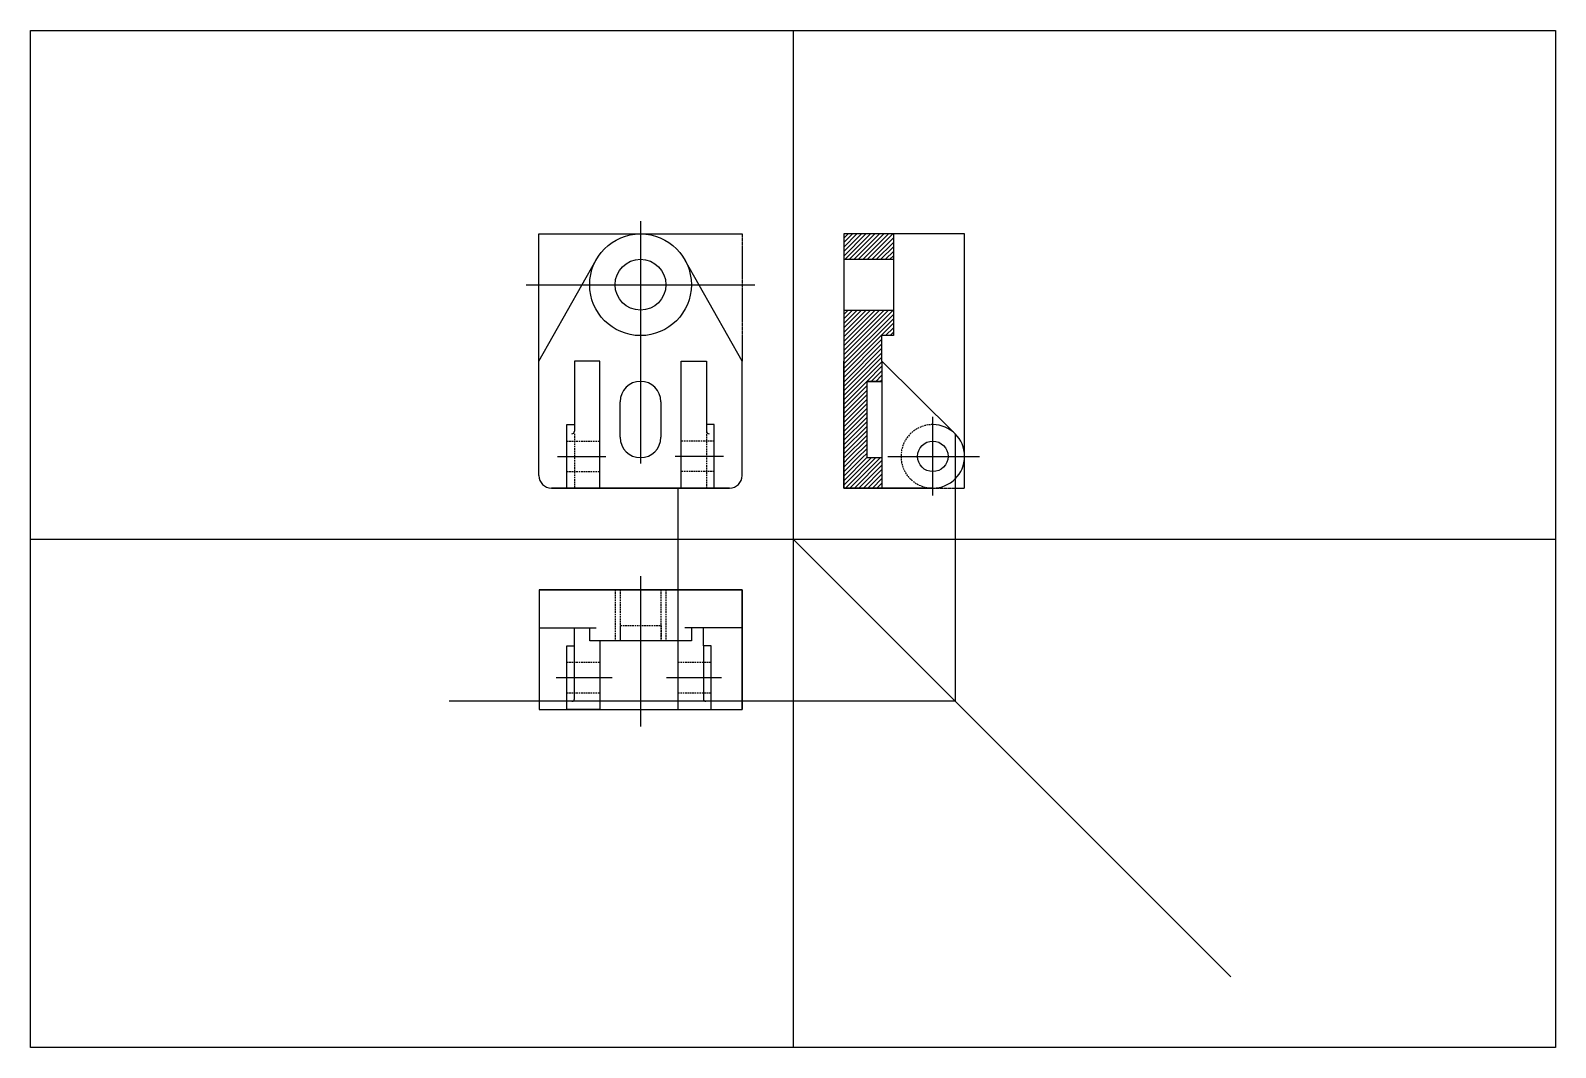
# Model space of a CAD drawing. Header units: millimetres. Extents: x 0 to 600, y 0 to 400.
import ezdxf

# ---------------------------------------------------------------- set-up
doc = ezdxf.new("R2010")
doc.units = ezdxf.units.MM
doc.linetypes.add('CENTER2', pattern=[28.575, 19.05, -3.175, 3.175, -3.175])
doc.linetypes.add('HIDDEN2', pattern=[0.1875, 0.125, -0.0625])
doc.layers.get('0').update_dxf_attribs({"true_color": 0xe7f0ff})
for name, color, linetype in [('Centre', 2, 'CENTER2'), ('Construction', 252, 'Continuous'), ('hidden', 3, 'HIDDEN2')]:
    doc.layers.add(name, color=color, linetype=linetype)
pattern_1 = [(45, (-702.8266, -3690.2251), (-0.88388348, 0.88388348), [])]

msp = doc.modelspace()

# ---------------------------------------------------------------- hatches: boundary and pattern name
at = {"layer": 'hidden', "ltscale": 10}
h = msp.add_hatch(dxfattribs=at)
h.set_pattern_fill('ANSI31', color=256, scale=10)
h.set_pattern_definition(pattern_1)
h.paths.add_polyline_path([(339.5, 320), (320, 320), (320, 310), (339.5, 310)])
h.paths.add_polyline_path([(335, 290), (320, 290), (320, 261.99), (335, 261.99), (335, 270)])
h.paths.add_polyline_path([(335, 232), (320, 232), (320, 220), (335, 220)])
h.paths.add_polyline_path([(339.5, 290), (335, 290), (335, 280), (339.5, 280)])
h = msp.add_hatch(dxfattribs=at)
h.set_pattern_fill('ANSI31', color=256, scale=10)
h.set_pattern_definition(pattern_1)
h.paths.add_polyline_path([(329, 261.99), (320, 261.99), (320, 232), (329, 232)])

# ---------------------------------------------------------------- linework, layer by layer
for p, q in [((300, 400), (300, 0)), ((200, 225), (200, 320)), ((200, 320), (280, 320)), ((320, 320), (320, 220)), ((367.5, 320), (320, 320)), ((339.5, 320), (339.5, 280)), ((367.5, 220), (367.5, 320)), ((200, 270), (222.6, 309.86)), ((280, 270), (257.4, 309.86)), ((335, 270), (335, 280)), ((339.5, 280), (335, 280)), ((200, 225), (200, 270)), ((224, 270), (214, 270)), ((214, 270), (214, 245)), ((224, 220), (224, 270)), ((256, 220), (256, 270)), ((256, 270), (266, 270)), ((266, 270), (266, 245)), ((280, 225), (280, 270)), ((320, 220), (320, 270)), ((335, 270), (335, 220)), ((335, 270), (363.81, 241.37)), ((335, 261.99), (329, 261.99)), ((329, 261.99), (329, 232)), ((232, 240), (232, 254)), ((248, 254), (248, 240)), ((211, 220), (211, 245)), ((211, 245), (214, 245)), ((214, 245), (214, 242.37)), ((269, 245), (266, 245)), ((266, 245), (266, 242.37)), ((269, 220), (269, 245)), ((329, 232), (335, 232)), ((205, 220), (275, 220)), ((275, 220), (205, 220)), ((205, 220), (275, 220)), ((224, 220), (211, 220)), ((240, 220), (224, 220)), ((254.74, 220), (254.74, 133)), ((256, 220), (269, 220)), ((320, 220), (355, 220)), ((335, 220), (320, 220)), ((355, 220), (320, 220)), ((0, 200), (600, 200)), ((300, 200), (472.25, 27.75)), ((200.18, 180), (280, 180)), ((200.18, 180), (200.18, 133)), ((280, 180), (200.18, 180)), ((220.09, 180), (200.18, 180)), ((240.09, 180), (220.09, 180)), ((220.09, 180), (260.09, 180)), ((260.09, 180), (280, 180)), ((280, 180), (280, 133)), ((280, 133), (280, 180)), ((280, 180), (280, 165)), ((200.18, 180), (200.18, 165)), ((200.18, 165), (220.09, 165)), ((214, 137.19), (214, 165)), ((220.09, 160), (220.09, 165)), ((220.09, 165), (222.6, 165)), ((260.09, 165), (257.4, 165)), ((260.09, 165), (260.09, 160)), ((280, 165), (260.09, 165)), ((264.74, 158), (264.74, 165)), ((211, 133), (211, 158)), ((211, 158), (214, 158)), ((260.09, 160), (220.09, 160)), ((224, 160), (224, 133)), ((240.09, 160), (232.09, 160)), ((248.09, 160), (240.09, 160)), ((267.74, 158), (264.74, 158)), ((264.74, 158), (264.74, 137.19)), ((267.74, 133), (267.74, 158)), ((200.18, 133), (280, 133)), ((224, 133), (211, 133)), ((254.74, 133), (267.74, 133))]:
    msp.add_line(p, q)
at = {"ltscale": 5}
for p, q in [((320, 310), (339.5, 310)), ((320, 290), (339.5, 290)), ((329, 261.99), (335, 261.99)), ((329, 232), (335, 232))]:
    msp.add_line(p, q, dxfattribs=at)
msp.add_lwpolyline([(0, 400), (600, 400), (600, 0), (0, 0)], close=True)
for centre, radius in [((240, 300), 20), ((240, 300), 10), ((355, 232.5), 6)]:
    msp.add_circle(centre, radius)
for centre, radius, start, end in [((240, 254), 8, 0, 180), ((213, 242.37), 1, 270, 0), ((240, 240), 8, 180, 0), ((267, 242.37), 1, 180, 270), ((355, 232.5), 12.5, 270, 90), ((205, 225), 5, 180, 270), ((275, 225), 5, 270, 0), ((213, 137.19), 1, 270, 0), ((265.74, 137.19), 1, 180, 270)]:
    msp.add_arc(centre, radius, start, end)
at = {"layer": 'Centre', "ltscale": 5}
for p, q in [((240, 325), (240, 215)), ((195, 300), (285, 300)), ((355, 217.1), (355, 248)), ((207.32, 232.5), (226.35, 232.5)), ((272.68, 232.5), (253.65, 232.5)), ((337.26, 232.5), (373.39, 232.5)), ((240, 185.36), (240, 126.27)), ((206.78, 145.5), (228.79, 145.5)), ((250.28, 145.5), (271.88, 145.5))]:
    msp.add_line(p, q, dxfattribs=at)
at = {"layer": 'Construction'}
for p, q in [((363.81, 241.37), (363.81, 136.19)), ((363.81, 136.19), (164.68, 136.19))]:
    msp.add_line(p, q, dxfattribs=at)
at = {"layer": 'hidden'}
for p, q in [((280, 320), (280, 270)), ((320, 320), (320, 220)), ((320, 220), (367.5, 220)), ((320, 220), (337.5, 220))]:
    msp.add_line(p, q, dxfattribs=at)
at = {"layer": 'hidden', "ltscale": 5}
for p, q in [((214, 241.37), (214, 220)), ((266, 245), (266, 220)), ((211, 238.5), (224, 238.5)), ((269, 238.5), (256, 238.5)), ((211, 226.5), (224, 226.5)), ((269, 226.5), (256, 226.5)), ((230, 180), (230, 160)), ((232, 180), (232, 160)), ((248, 180), (248, 160)), ((250, 180), (250, 160)), ((232.09, 160), (232.09, 166)), ((232.09, 166), (248.09, 166)), ((248.09, 166), (248.09, 160)), ((211, 151.5), (224, 151.5)), ((254.74, 151.5), (267.74, 151.5)), ((211, 139.5), (224, 139.5)), ((254.74, 139.5), (267.74, 139.5))]:
    msp.add_line(p, q, dxfattribs=at)
msp.add_arc((355, 232.5), 12.5, 90, 270, dxfattribs=at)

doc.saveas('drawing.dxf')
